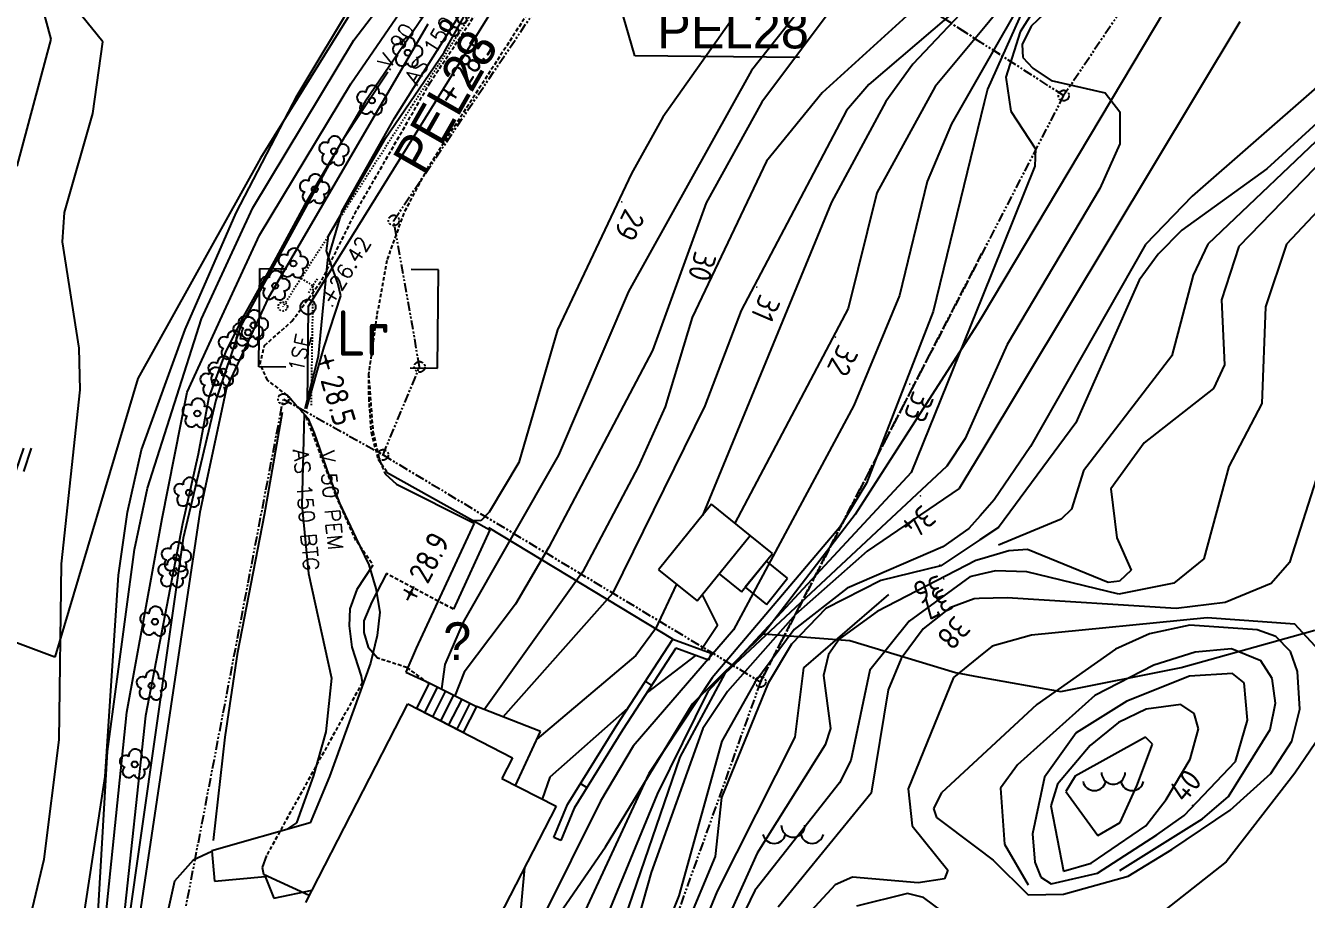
# Model space of a CAD drawing. Header units: metres. Extents: x 139929 to 142176, y 6401995 to 6404420.
# Drawn here: x 140587.5 to 140672.2, y 6402197.6 to 6402255.3 of the extents above; entities that cross this region are included whole.
import ezdxf
from ezdxf.enums import TextEntityAlignment as Align

# ---------------------------------------------------------------- set-up
doc = ezdxf.new("R2010")
doc.units = ezdxf.units.M
doc.header["$LTSCALE"] = 0.5
for name, pattern in [('DASHED', [0.75, 0.5, -0.25]), ('DGN Style 3', [2.464518, 1.76037, -0.704148]), ('HIDDEN2', [0.1875, 0.125, -0.0625]), ('PHANTOM', [2.5, 1.25, -0.25, 0.25, -0.25, 0.25, -0.25])]:
    doc.linetypes.add(name, pattern=pattern)
doc.layers.get('0').update_dxf_attribs({"color": 1})
for name, color, linetype, lineweight in [('FAS_HAKPARENTES', 250, 'Continuous', 18), ('LM_GRÄNSPUNKT_TEXT_NY', 94, 'Continuous', 25), ('PRI_VATTEN_DIKE', 170, 'Continuous', 18)]:
    doc.layers.add(name, color=color, linetype=linetype, lineweight=lineweight)
for name, color, linetype in [('M-BEF-BYGGNAD', 3, 'Continuous'), ('M-BEF-DIKE', 4, 'Dike5'), ('M-BEF-EL', 4, 'ELLEDNING'), ('M-BEF-EL-TEXT', 1, 'Continuous'), ('M-BEF-HÄCK', 7, 'Continuous'), ('M-BEF-MARKLINJE', 4, 'Continuous'), ('M-BEF-MUR', 4, 'Continuous'), ('M-BEF-NIVÅ', 4, 'Continuous'), ('M-BEF-NIVÅKURVA-PRIMÄR-0.5M', 12, 'Continuous'), ('M-BEF-NIVÅKURVA-PRIMÄR-1.0M', 12, 'Continuous'), ('M-BEF-TELE', 4, 'TELELEDNING'), ('M-BEF-TELE-TEXT', 1, 'Continuous'), ('M-BEF-TRAPPA', 4, 'Continuous'), ('M-BEF-TRÄD', 4, 'Continuous'), ('M-BEF-VA-S', 4, 'Continuous'), ('M-BEF-VA-TEXT', 1, 'Continuous'), ('M-BEF-VA-V', 4, 'HIDDEN2'), ('M-BEF-VÄGKANT', 1, 'DASHED'), ('M-BEF-VÄGKANTSTÖD', 1, 'Continuous'), ('M-GR-FASTIGHETSGRÄNS', 3, 'PHANTOM'), ('M-GR-RÄTTIGHETSGRÄNS', 3, 'DASHED')]:
    doc.layers.add(name, color=color, linetype=linetype)
doc.styles.add('ISO', font='iso.shx', dxfattribs={"height": 2.5})
doc.styles.add('ITALICC', font='italicc', dxfattribs={"oblique": 10})
doc.styles.add('ROMANS', font='romans')
doc.styles.get("Standard").update_dxf_attribs({"font": 'simplex8.shx'})
doc.styles.add('Style-font35', font='font35.shx')
doc.styles.add('Style-font38', font='font38.shx')
doc.linetypes.add('Dike5', pattern='A,1.5,["|",Standard,S=0.5,R=75,X=0,Y=0],1e-06,["|",Standard,S=0.5,R=105,X=0,Y=0],-0.75', length=2.250001)
doc.linetypes.add('ELLEDNING', pattern='A,3,-0.5,["E",Standard,S=0.5,R=0,X=0,Y=-0.25],-0.5', length=4)
doc.linetypes.add('TELELEDNING', pattern='A,3,-0.5,["T",Standard,S=0.5,R=0,X=0,Y=-0.25],-0.5', length=4)

# ---------------------------------------------------------------- blocks, each defined once
blk = doc.blocks.new('osynlig cirkel')
blk.add_circle((0, 0), 0.005)
blk = doc.blocks.new('OSYNLIG')
blk.add_blockref('osynlig cirkel', (0, 0))
blk = doc.blocks.new('PRI_M_BERG')
for centre, radius, start, end in [((0, 0.867), 0.784, 179.99999, 0.00001), ((-1.252, 0.43), 0.765, 192.29023, 347.70977), ((1.252, 0.43), 0.765, 192.29023, 347.70977)]:
    blk.add_arc(centre, radius, start, end)
blk = doc.blocks.new('PRI_M_LÖVTRÄD')
blk.add_circle((0, 0), 0.2)
for centre, radius, start, end in [((0.047722, 0.56156), 0.443002, 345.022908, 184.096476), ((-0.601762, 0.206006), 0.384732, 57.341651, 261.23001), ((0.585988, 0.07036), 0.392534, 269.444378, 106.321877), ((-0.395828, -0.476108), 0.401424, 131.233971, 330.911027), ((0.306072, -0.564084), 0.367104, 196.976003, 41.224955)]:
    blk.add_arc(centre, radius, start, end)
blk = doc.blocks.new('PRI_M_ÅKER')
for points in [[(0.259, 1.556, 0), (-0.259, 0, 0)], [(0.778, 1.556, 0), (0.259, 0, 0)]]:
    blk.add_polyline3d(points)
blk = doc.blocks.new('PRI_NIVÅ_HÖJDPUNKT_ISM')
at = {"color": 7}
for p, q in [((-0.25, 0), (0.25, 0)), ((0, 0.25), (0, -0.25))]:
    blk.add_line(p, q, dxfattribs=at)
blk = doc.blocks.new('BRUNN')
blk.add_circle((0, 0), 0.5)
blk = doc.blocks.new('VENTIL')
blk.add_line((0, -0.55), (0, 0.55))
blk = doc.blocks.new('LIGGARPUNKT')
blk.add_circle((0, 0), 0.35)
at = {"layer": 'LM_GRÄNSPUNKT_TEXT_NY', "style": 'ITALICC', "oblique": 10}
blk.add_attdef('PUNKTBETECKNING', (0.5, -0.35), '', height=0.7, dxfattribs=at)
blk = doc.blocks.new('PRI_V_POLLARE')
blk.add_circle((0, 0), 0.2)
blk = doc.blocks.new('SPWDEF')
at = {"color": 0, "linetype": 'Continuous'}
for p, q in [((-1, 0), (1, 0)), ((0, -1), (0, 1))]:
    blk.add_line(p, q, dxfattribs=at)
blk.add_circle((0, 0), 0.2)
blk = doc.blocks.new('PRI_NIVÅ_HÖJDPKT')
at = {"color": 0, "linetype": 'Continuous', "lineweight": -3}
blk.add_circle((183, 184), 0.0005, dxfattribs=at)

msp = doc.modelspace()

# ---------------------------------------------------------------- linework, layer by layer
at = {"layer": 'FAS_HAKPARENTES', "color": 1, "linetype": 'Continuous', "lineweight": -3}
for p, q in [((140602.92, 6402232.794), (140602.987, 6402239.293)), ((140602.987, 6402239.293), (140604.787, 6402239.275)), ((140614.801, 6402239.208), (140613.001, 6402239.226)), ((140614.734, 6402232.709), (140614.801, 6402239.208)), ((140604.72, 6402232.775), (140602.92, 6402232.794)), ((140612.934, 6402232.727), (140614.734, 6402232.709))]:
    msp.add_line(p, q, dxfattribs=at)
at = {"layer": 'FAS_HAKPARENTES', "lineweight": -3}
for p, q in [((140602.92, 6402232.794), (140602.987, 6402239.293)), ((140602.987, 6402239.293), (140604.787, 6402239.275)), ((140614.801, 6402239.208), (140613.001, 6402239.226)), ((140614.734, 6402232.709), (140614.801, 6402239.208)), ((140604.72, 6402232.775), (140602.92, 6402232.794)), ((140612.934, 6402232.727), (140614.734, 6402232.709))]:
    msp.add_line(p, q, dxfattribs=at)
at = {"layer": 'M-BEF-BYGGNAD'}
for p, q in [((140632.86, 6402223.711), (140629.356, 6402219.382)), ((140632.86, 6402223.711), (140629.356, 6402219.382)), ((140635.411, 6402221.647), (140632.86, 6402223.711)), ((140635.411, 6402221.647), (140632.86, 6402223.711)), ((140631.906, 6402217.318), (140635.411, 6402221.647)), ((140631.906, 6402217.318), (140635.411, 6402221.647)), ((140636.894, 6402220.446), (140635.411, 6402221.647)), ((140636.894, 6402220.446), (140635.411, 6402221.647)), ((140634.841, 6402217.912), (140636.894, 6402220.446)), ((140634.841, 6402217.912), (140636.894, 6402220.446)), ((140629.356, 6402219.382), (140631.906, 6402217.318)), ((140629.356, 6402219.382), (140631.906, 6402217.318)), ((140636.488, 6402219.946), (140635.092, 6402218.221)), ((140637.885, 6402218.815), (140636.488, 6402219.946)), ((140633.36, 6402219.113), (140634.841, 6402217.912)), ((140633.36, 6402219.113), (140634.841, 6402217.912)), ((140636.488, 6402217.09), (140637.885, 6402218.815)), ((140635.092, 6402218.221), (140636.488, 6402217.09)), ((140606.028, 6402197.395), (140612.774, 6402210.508)), ((140606.028, 6402197.395), (140612.774, 6402210.508)), ((140612.774, 6402210.508), (140619.702, 6402206.945)), ((140612.774, 6402210.508), (140619.702, 6402206.945)), ((140619.702, 6402206.945), (140619, 6402205.582)), ((140619.702, 6402206.945), (140619, 6402205.582)), ((140619, 6402205.582), (140622.579, 6402203.743)), ((140619, 6402205.582), (140622.579, 6402203.743)), ((140622.579, 6402203.743), (140616.535, 6402191.992)), ((140622.579, 6402203.743), (140616.535, 6402191.992))]:
    msp.add_line(p, q, dxfattribs=at)
at = {"layer": 'M-BEF-DIKE'}
for p, q in [((140617.12, 6402260.843), (140609.985, 6402250.359)), ((140609.019, 6402251.5), (140614.727, 6402259.878)), ((140602.963, 6402241.485), (140609.019, 6402251.5)), ((140609.985, 6402250.359), (140605.94, 6402243.475)), ((140605.94, 6402243.475), (140603.94, 6402239.765)), ((140600.493, 6402236.152), (140602.963, 6402241.485)), ((140603.94, 6402239.765), (140601.889, 6402236.104)), ((140598.178, 6402231.123), (140600.493, 6402236.152)), ((140601.889, 6402236.104), (140600.751, 6402233.82)), ((140600.751, 6402233.82), (140599.629, 6402230.785)), ((140596.529, 6402222.773), (140598.178, 6402231.123)), ((140599.629, 6402230.785), (140598.919, 6402227.024)), ((140598.919, 6402227.024), (140597.869, 6402222.411)), ((140594.192, 6402209.972), (140596.529, 6402222.773)), ((140597.869, 6402222.411), (140595.429, 6402209.714)), ((140592.383, 6402192.403), (140594.192, 6402209.972)), ((140595.429, 6402209.714), (140593.551, 6402192.252))]:
    msp.add_line(p, q, dxfattribs=at)
at = {"layer": 'M-BEF-EL', "flags": 128}
msp.add_lwpolyline([(140605.986, 6402230.044), (140606.865, 6402233.489), (140607.48, 6402239.872), (140608.425, 6402243.105), (140611.899, 6402249.223), (140618.555, 6402259.805), (140622.16, 6402265.127)], dxfattribs=at)
at = {"layer": 'M-BEF-HÄCK', "lineweight": -3}
for p, q in [((140603.29, 6402223.001), (140604.491, 6402229.795)), ((140611.365, 6402225.837), (140618.198, 6402222.018)), ((140601.542, 6402213.921), (140603.29, 6402223.001)), ((140618.198, 6402222.018), (140615.787, 6402216.779)), ((140600.697, 6402208.318), (140601.542, 6402213.921)), ((140599.936, 6402201.479), (140600.697, 6402208.318))]:
    msp.add_line(p, q, dxfattribs=at)
at = {"layer": 'M-BEF-MARKLINJE'}
for p, q in [((140616.787, 6402268.769, 27.979), (140603.045, 6402246.578, 28.201)), ((140589.196, 6402254.451, 28.411), (140588.497, 6402257.068, 28.417)), ((140662.845, 6402256.372, 33.38), (140650.754, 6402236.117, 32.905)), ((140586.949, 6402246.046, 28.707), (140589.196, 6402254.451, 28.411)), ((140603.045, 6402246.578, 28.201), (140594.921, 6402232.029, 28.081)), ((140650.408, 6402235.537, 32.891), (140642.354, 6402223.032, 33.38)), ((140650.754, 6402236.117, 32.905), (140650.408, 6402235.537, 32.891)), ((140594.921, 6402232.029, 28.081), (140589.444, 6402213.602, 28.093)), ((140642.354, 6402223.032, 33.38), (140636.289, 6402215.144, 33.164)), ((140589.444, 6402213.602, 28.093), (140579.803, 6402217.199, 28.377)), ((140631.602, 6402210.522, 32.772), (140636.289, 6402215.144, 33.164)), ((140636.289, 6402215.144, 33.164), (140641.998, 6402214.692, 37.439)), ((140663.923, 6402212.925, 38.468), (140672.753, 6402215.394, 38.121)), ((140641.998, 6402214.692, 37.439), (140649.002, 6402212.58, 38.468)), ((140649.002, 6402212.58, 38.468), (140650.509, 6402212.308, 38.543)), ((140655.957, 6402211.323, 38.815), (140663.923, 6402212.925, 38.468)), ((140676.333, 6402213.16, 38.246), (140671.435, 6402205.923, 38.28)), ((140650.509, 6402212.308, 38.543), (140655.957, 6402211.323, 38.815)), ((140625.84, 6402201.068, 32.976), (140631.602, 6402210.522, 32.772)), ((140671.435, 6402205.923, 38.28), (140666.895, 6402200.084, 38.218)), ((140620.422, 6402193.213, 32.123), (140625.84, 6402201.068, 32.976)), ((140666.895, 6402200.084, 38.218), (140662.113, 6402196.309, 37.837))]:
    msp.add_line(p, q, dxfattribs=at)
at = {"layer": 'M-BEF-MARKLINJE', "lineweight": -3}
for p, q in [((140616.787, 6402268.769), (140603.045, 6402246.578)), ((140589.196, 6402254.451), (140588.497, 6402257.068)), ((140662.845, 6402256.372), (140650.754, 6402236.117)), ((140586.949, 6402246.046), (140589.196, 6402254.451)), ((140603.045, 6402246.578), (140594.921, 6402232.029)), ((140650.408, 6402235.537), (140642.354, 6402223.032)), ((140650.754, 6402236.117), (140650.408, 6402235.537)), ((140594.921, 6402232.029), (140589.444, 6402213.602)), ((140642.354, 6402223.032), (140636.289, 6402215.144)), ((140589.444, 6402213.602), (140579.803, 6402217.199)), ((140631.602, 6402210.522), (140636.289, 6402215.144)), ((140636.289, 6402215.144), (140641.998, 6402214.692)), ((140663.923, 6402212.925), (140672.753, 6402215.394)), ((140641.998, 6402214.692), (140649.002, 6402212.58)), ((140649.002, 6402212.58), (140650.509, 6402212.308)), ((140655.957, 6402211.323), (140663.923, 6402212.925)), ((140676.333, 6402213.16), (140671.435, 6402205.923)), ((140650.509, 6402212.308), (140655.957, 6402211.323)), ((140625.84, 6402201.068), (140631.602, 6402210.522)), ((140671.435, 6402205.923), (140666.895, 6402200.084)), ((140620.422, 6402193.213), (140625.84, 6402201.068)), ((140666.895, 6402200.084), (140662.113, 6402196.309))]:
    msp.add_line(p, q, dxfattribs=at)
at = {"layer": 'M-BEF-MUR'}
for p, q in [((140630.302, 6402214.801), (140618.141, 6402222.145)), ((140626.546, 6402209.048), (140630.302, 6402214.801)), ((140630.503, 6402214.195), (140626.968, 6402208.779)), ((140630.302, 6402214.801), (140632.828, 6402213.873)), ((140632.655, 6402213.404), (140630.503, 6402214.195)), ((140632.828, 6402213.873), (140632.655, 6402213.404)), ((140628.48, 6402212.012), (140628.899, 6402211.739)), ((140621.548, 6402208.688), (140617.318, 6402210.335)), ((140619.908, 6402205.116), (140621.548, 6402208.688)), ((140623.332, 6402203.855), (140626.546, 6402209.048)), ((140626.968, 6402208.779), (140623.779, 6402203.627)), ((140624.198, 6402205.255), (140624.624, 6402204.992)), ((140622.441, 6402201.677), (140623.332, 6402203.855)), ((140623.779, 6402203.627), (140622.904, 6402201.487)), ((140622.904, 6402201.487), (140622.441, 6402201.677))]:
    msp.add_line(p, q, dxfattribs=at)
at = {"layer": 'M-BEF-MUR', "lineweight": -3}
for p, q in [((140630.302, 6402214.801), (140618.141, 6402222.145)), ((140626.546, 6402209.048), (140630.302, 6402214.801)), ((140630.503, 6402214.195), (140626.968, 6402208.779)), ((140630.302, 6402214.801), (140632.828, 6402213.873)), ((140632.655, 6402213.404), (140630.503, 6402214.195)), ((140632.828, 6402213.873), (140632.655, 6402213.404)), ((140628.48, 6402212.012), (140628.899, 6402211.739)), ((140621.548, 6402208.688), (140617.318, 6402210.335)), ((140619.908, 6402205.116), (140621.548, 6402208.688)), ((140623.332, 6402203.855), (140626.546, 6402209.048)), ((140626.968, 6402208.779), (140623.779, 6402203.627)), ((140624.198, 6402205.255), (140624.624, 6402204.992)), ((140622.441, 6402201.677), (140623.332, 6402203.855)), ((140623.779, 6402203.627), (140622.904, 6402201.487)), ((140622.904, 6402201.487), (140622.441, 6402201.677))]:
    msp.add_line(p, q, dxfattribs=at)
at = {"layer": 'M-BEF-NIVÅKURVA-PRIMÄR-0.5M', "linetype": 'Continuous', "lineweight": -3}
for p, q in [((140609.215, 6402254.373, 27.5), (140621.686, 6402270.825, 27.5)), ((140645.892, 6402265.501, 29.5), (140635.499, 6402252.368, 29.5)), ((140654.977, 6402259.797, 32.5), (140650.925, 6402252.715, 32.5)), ((140592.598, 6402254.269, 28.5), (140589.089, 6402258.644, 28.5)), ((140648.872, 6402258.823, 30.5), (140640.173, 6402250.912, 30.5)), ((140650.978, 6402257.893, 31.5), (140646.167, 6402252.804, 31.5)), ((140655.066, 6402257.784, 33.5), (140653.273, 6402254.929, 33.5)), ((140667.797, 6402255.59, 34.5), (140650.661, 6402227.112, 34.5)), ((140653.273, 6402254.929, 33.5), (140652.328, 6402251.93, 33.5)), ((140591.941, 6402249.529, 28.5), (140592.598, 6402254.269, 28.5)), ((140602.535, 6402243.292, 27.5), (140609.215, 6402254.373, 27.5)), ((140611.447, 6402252.265, 27.5), (140608.319, 6402247.56, 27.5)), ((140635.499, 6402252.368, 29.5), (140627.362, 6402237.771, 29.5)), ((140646.167, 6402252.804, 31.5), (140644.381, 6402250.335, 31.5)), ((140650.925, 6402252.715, 32.5), (140648.718, 6402248.859, 32.5)), ((140652.328, 6402251.93, 33.5), (140652.645, 6402249.684, 33.5)), ((140640.173, 6402250.912, 30.5), (140636.494, 6402246.393, 30.5)), ((140672.884, 6402251.266, 35.5), (140664.641, 6402244.067, 35.5)), ((140644.381, 6402250.335, 31.5), (140640.794, 6402243.669, 31.5)), ((140590.069, 6402243, 28.5), (140591.941, 6402249.529, 28.5)), ((140652.645, 6402249.684, 33.5), (140654.292, 6402247.2, 33.5)), ((140674.93, 6402249.694, 36.5), (140665.681, 6402240.909, 36.5)), ((140648.718, 6402248.859, 32.5), (140647.112, 6402245.044, 32.5)), ((140608.319, 6402247.56, 27.5), (140601.712, 6402235.463, 27.5)), ((140654.292, 6402247.2, 33.5), (140654.239, 6402246.063, 33.5)), ((140636.494, 6402246.393, 30.5), (140631.572, 6402236.053, 30.5)), ((140654.239, 6402246.063, 33.5), (140650.768, 6402237.467, 33.5)), ((140647.112, 6402245.044, 32.5), (140645.285, 6402237.509, 32.5)), ((140664.641, 6402244.067, 35.5), (140661.561, 6402240.87, 35.5)), ((140589.947, 6402241.06, 28.5), (140590.069, 6402243, 28.5)), ((140599.139, 6402235.957, 27.5), (140602.535, 6402243.292, 27.5)), ((140640.794, 6402243.669, 31.5), (140632.257, 6402222.966, 31.5)), ((140673.302, 6402243.476, 37.5), (140670.872, 6402240.905, 37.5)), ((140591.034, 6402234.014, 28.5), (140589.947, 6402241.06, 28.5)), ((140661.561, 6402240.87, 35.5), (140653.961, 6402227.52, 35.5)), ((140665.681, 6402240.909, 36.5), (140664.715, 6402238.849, 36.5)), ((140670.872, 6402240.905, 37.5), (140669.499, 6402236.748, 37.5)), ((140664.715, 6402238.849, 36.5), (140663.303, 6402233.515, 36.5)), ((140627.362, 6402237.771, 29.5), (140622.731, 6402226.958, 29.5)), ((140645.285, 6402237.509, 32.5), (140642.27, 6402230.242, 32.5)), ((140650.768, 6402237.467, 33.5), (140646.062, 6402225.814, 33.5)), ((140669.499, 6402236.748, 37.5), (140669.258, 6402230.359, 37.5)), ((140595.555, 6402224.765, 27.5), (140599.139, 6402235.957, 27.5)), ((140601.712, 6402235.463, 27.5), (140600.079, 6402230.591, 27.5)), ((140631.572, 6402236.053, 30.5), (140629.799, 6402230.15, 30.5)), ((140591.103, 6402231.263, 28.5), (140591.034, 6402234.014, 28.5)), ((140663.303, 6402233.515, 36.5), (140657.462, 6402225.908, 36.5)), ((140589.884, 6402219.768, 28.5), (140591.103, 6402231.263, 28.5)), ((140600.079, 6402230.591, 27.5), (140597.922, 6402221.465, 27.5)), ((140642.27, 6402230.242, 32.5), (140634.318, 6402215.415, 32.5)), ((140669.258, 6402230.359, 37.5), (140667.061, 6402226.197, 37.5)), ((140605.928, 6402229.665, 28.5), (140605.764, 6402223.644, 28.5)), ((140629.799, 6402230.15, 30.5), (140628.009, 6402226.192, 30.5)), ((140622.731, 6402226.958, 29.5), (140616.446, 6402215.911, 29.5)), ((140650.661, 6402227.112, 34.5), (140649.244, 6402224.756, 34.5)), ((140653.961, 6402227.52, 35.5), (140651.556, 6402223.996, 35.5)), ((140628.009, 6402226.192, 30.5), (140624.332, 6402219.217, 30.5)), ((140667.061, 6402226.197, 37.5), (140665.419, 6402220.097, 37.5)), ((140646.062, 6402225.814, 33.5), (140632.625, 6402211.335, 33.5)), ((140657.462, 6402225.908, 36.5), (140656.665, 6402223.378, 36.5)), ((140594.712, 6402220.712, 27.5), (140595.555, 6402224.765, 27.5)), ((140649.244, 6402224.756, 34.5), (140643.145, 6402220.611, 34.5)), ((140605.764, 6402223.644, 28.5), (140606.213, 6402219.131, 28.5)), ((140651.556, 6402223.996, 35.5), (140650.618, 6402222.947, 35.5)), ((140650.618, 6402222.947, 35.5), (140649.866, 6402222.105, 35.5)), ((140655.978, 6402222.716, 36.5), (140651.834, 6402221.01, 36.5)), ((140656.665, 6402223.378, 36.5), (140655.978, 6402222.716, 36.5)), ((140649.866, 6402222.105, 35.5), (140648.148, 6402220.883, 35.5)), ((140597.922, 6402221.465, 27.5), (140592.054, 6402180.219, 27.5)), ((140592.926, 6402207.356, 27.5), (140594.712, 6402220.712, 27.5)), ((140643.145, 6402220.611, 34.5), (140638.403, 6402216.421, 34.5)), ((140648.148, 6402220.883, 35.5), (140641.828, 6402218.16, 35.5)), ((140665.419, 6402220.097, 37.5), (140663.438, 6402218.491, 37.5)), ((140589.724, 6402208.128, 28.5), (140589.884, 6402219.768, 28.5)), ((140651.635, 6402219.307, 37.5), (140650.578, 6402219.059, 37.5)), ((140653.716, 6402219.245, 37.5), (140651.635, 6402219.307, 37.5)), ((140659.786, 6402217.762, 37.5), (140653.716, 6402219.245, 37.5)), ((140606.213, 6402219.131, 28.5), (140607.725, 6402212.215, 28.5)), ((140624.332, 6402219.217, 30.5), (140617.823, 6402210.128, 30.5)), ((140630.537, 6402218.426, 31.5), (140629.149, 6402215.465, 31.5)), ((140649.946, 6402218.91, 37.5), (140645.938, 6402215.976, 37.5)), ((140650.578, 6402219.059, 37.5), (140649.946, 6402218.91, 37.5)), ((140663.438, 6402218.491, 37.5), (140659.786, 6402217.762, 37.5)), ((140641.828, 6402218.16, 35.5), (140638.331, 6402215.424, 35.5)), ((140644.555, 6402217.738, 36.5), (140638.931, 6402212.892, 36.5)), ((140616.446, 6402215.911, 29.5), (140615.216, 6402213.119, 29.5)), ((140638.403, 6402216.421, 34.5), (140633.923, 6402211.329, 34.5)), ((140645.938, 6402215.976, 37.5), (140643.319, 6402212.747, 37.5)), ((140665.644, 6402216.201, 38.5), (140654.015, 6402215.045, 38.5)), ((140671.437, 6402215.79, 38.5), (140665.644, 6402216.201, 38.5)), ((140634.318, 6402215.415, 32.5), (140627.684, 6402207.708, 32.5)), ((140629.149, 6402215.465, 31.5), (140627.865, 6402213.713, 31.5)), ((140638.331, 6402215.424, 35.5), (140635.721, 6402211.935, 35.5)), ((140654.015, 6402215.045, 38.5), (140651.421, 6402214.329, 38.5)), ((140673.567, 6402213.479, 38.5), (140671.437, 6402215.79, 38.5)), ((140651.421, 6402214.329, 38.5), (140650.522, 6402213.604, 38.5)), ((140667.238, 6402214.148, 39.5), (140664.831, 6402213.938, 39.5)), ((140669.193, 6402213.355, 39.5), (140667.238, 6402214.148, 39.5)), ((140627.865, 6402213.713, 31.5), (140621.317, 6402208.186, 31.5)), ((140650.522, 6402213.604, 38.5), (140648.859, 6402212.263, 38.5)), ((140664.831, 6402213.938, 39.5), (140662.119, 6402213.081, 39.5)), ((140669.937, 6402212.2, 39.5), (140669.193, 6402213.355, 39.5)), ((140615.216, 6402213.119, 29.5), (140615.004, 6402211.501, 29.5)), ((140638.931, 6402212.892, 36.5), (140638.361, 6402208.314, 36.5)), ((140643.319, 6402212.747, 37.5), (140642.082, 6402206.772, 37.5)), ((140662.119, 6402213.081, 39.5), (140658.217, 6402211.071, 39.5)), ((140607.725, 6402212.215, 28.5), (140607.348, 6402208.657, 28.5)), ((140635.721, 6402211.935, 35.5), (140633.549, 6402208.052, 35.5)), ((140648.859, 6402212.263, 38.5), (140645.872, 6402204.889, 38.5)), ((140670.164, 6402210.565, 39.5), (140669.937, 6402212.2, 39.5)), ((140632.625, 6402211.335, 33.5), (140629.26, 6402204.536, 33.5)), ((140633.923, 6402211.329, 34.5), (140632.283, 6402208.885, 34.5)), ((140658.217, 6402211.071, 39.5), (140653.1, 6402206.485, 39.5)), ((140661.596, 6402210.174, 40.5), (140659.765, 6402209.288, 40.5)), ((140663.9, 6402210.479, 40.5), (140661.596, 6402210.174, 40.5)), ((140664.775, 6402209.878, 40.5), (140663.9, 6402210.479, 40.5)), ((140669.812, 6402208.816, 39.5), (140670.164, 6402210.565, 39.5)), ((140659.765, 6402209.288, 40.5), (140657.899, 6402207.77, 40.5)), ((140665.066, 6402208.858, 40.5), (140664.775, 6402209.878, 40.5)), ((140607.348, 6402208.657, 28.5), (140606.54, 6402205.787, 28.5)), ((140632.283, 6402208.885, 34.5), (140628.867, 6402199.372, 34.5)), ((140638.361, 6402208.314, 36.5), (140633.242, 6402198.141, 36.5)), ((140664.511, 6402206.855, 40.5), (140665.066, 6402208.858, 40.5)), ((140667.041, 6402204.394, 39.5), (140669.812, 6402208.816, 39.5)), ((140588.721, 6402200.246, 28.5), (140589.724, 6402208.128, 28.5)), ((140627.684, 6402207.708, 32.5), (140625.517, 6402204.085, 32.5)), ((140633.549, 6402208.052, 35.5), (140630.689, 6402197.83, 35.5)), ((140657.899, 6402207.77, 40.5), (140655.748, 6402205.201, 40.5)), ((140592.201, 6402195.077, 27.5), (140592.926, 6402207.356, 27.5)), ((140642.082, 6402206.772, 37.5), (140641.323, 6402205.301, 37.5)), ((140662.933, 6402204.191, 40.5), (140664.511, 6402206.855, 40.5)), ((140606.54, 6402205.787, 28.5), (140605.412, 6402202.65, 28.5)), ((140653.1, 6402206.485, 39.5), (140651.958, 6402204.935, 39.5)), ((140641.323, 6402205.301, 37.5), (140635.72, 6402198.177, 37.5)), ((140645.872, 6402204.889, 38.5), (140646.136, 6402202.453, 38.5)), ((140651.958, 6402204.935, 39.5), (140652.238, 6402201.232, 39.5)), ((140655.748, 6402205.201, 40.5), (140655.308, 6402203.785, 40.5)), ((140625.517, 6402204.085, 32.5), (140621.647, 6402196.289, 32.5)), ((140629.26, 6402204.536, 33.5), (140623.304, 6402190.076, 33.5)), ((140661.586, 6402202.458, 40.5), (140662.933, 6402204.191, 40.5)), ((140665.322, 6402202.907, 39.5), (140667.041, 6402204.394, 39.5)), ((140655.308, 6402203.785, 40.5), (140656.141, 6402199.453, 40.5)), ((140605.412, 6402202.65, 28.5), (140604.745, 6402202.207, 28.5)), ((140646.136, 6402202.453, 38.5), (140648.49, 6402199.525, 38.5)), ((140657.958, 6402199.989, 40.5), (140661.586, 6402202.458, 40.5)), ((140659.865, 6402199.506, 39.5), (140665.322, 6402202.907, 39.5)), ((140599.823, 6402200.759, 28.5), (140598.579, 6402200.184, 28.5)), ((140652.238, 6402201.232, 39.5), (140653.793, 6402198.558, 39.5)), ((140587.585, 6402195.443, 28.5), (140588.721, 6402200.246, 28.5)), ((140598.579, 6402200.184, 28.5), (140597.355, 6402198.792, 28.5)), ((140656.141, 6402199.453, 40.5), (140657.958, 6402199.989, 40.5)), ((140628.867, 6402199.372, 34.5), (140626.395, 6402190.601, 34.5)), ((140642.173, 6402199.051, 38.5), (140641.025, 6402198.548, 38.5)), ((140646.533, 6402198.676, 38.5), (140642.173, 6402199.051, 38.5)), ((140648.269, 6402198.959, 38.5), (140646.533, 6402198.676, 38.5)), ((140648.49, 6402199.525, 38.5), (140648.269, 6402198.959, 38.5)), ((140597.355, 6402198.792, 28.5), (140595.163, 6402189.012, 28.5)), ((140633.242, 6402198.141, 36.5), (140630.593, 6402191.846, 36.5)), ((140635.72, 6402198.177, 37.5), (140632.656, 6402191.801, 37.5)), ((140641.025, 6402198.548, 38.5), (140638.12, 6402195.42, 38.5)), ((140630.689, 6402197.83, 35.5), (140628.986, 6402193.56, 35.5))]:
    msp.add_line(p, q, dxfattribs=at)
at = {"layer": 'M-BEF-NIVÅKURVA-PRIMÄR-1.0M', "linetype": 'Continuous', "lineweight": -3}
for p, q in [((140643.567, 6402260.145, 30), (140636.179, 6402250.288, 30)), ((140605.469, 6402250.73, 28), (140610.003, 6402258.286, 28)), ((140657.296, 6402258.456, 34), (140654.001, 6402255.315, 34)), ((140654.02, 6402257.663, 33), (140651.114, 6402251.142, 33)), ((140649.616, 6402256.864, 31), (140643.259, 6402251.452, 31)), ((140651.997, 6402256.538, 32), (140650.951, 6402255.281, 32)), ((140614.102, 6402255.444, 28), (140603.547, 6402237.33, 28)), ((140634.111, 6402255.627, 29), (140629.633, 6402249.301, 29)), ((140650.951, 6402255.281, 32), (140647.647, 6402251.31, 32)), ((140654.001, 6402255.315, 34), (140653.396, 6402254.09, 34)), ((140653.396, 6402254.09, 34), (140653.444, 6402253.227, 34)), ((140653.444, 6402253.227, 34), (140654.114, 6402252.528, 34)), ((140654.114, 6402252.528, 34), (140655.323, 6402251.713, 34)), ((140643.259, 6402251.452, 31), (140641.778, 6402249.725, 31)), ((140655.323, 6402251.713, 34), (140658.893, 6402250.896, 34)), ((140601.433, 6402242.978, 28), (140605.469, 6402250.73, 28)), ((140647.647, 6402251.31, 32), (140643.79, 6402244.299, 32)), ((140651.114, 6402251.142, 33), (140650.899, 6402250.264, 33)), ((140658.893, 6402250.896, 34), (140659.868, 6402249.642, 34)), ((140675.215, 6402251.031, 36), (140669.57, 6402245.883, 36)), ((140636.179, 6402250.288, 30), (140632.51, 6402243.638, 30)), ((140641.778, 6402249.725, 31), (140634.816, 6402236.509, 31)), ((140650.899, 6402250.264, 33), (140647.511, 6402236.442, 33)), ((140629.633, 6402249.301, 29), (140627.566, 6402245.566, 29)), ((140659.868, 6402249.642, 34), (140659.863, 6402247.527, 34)), ((140676.146, 6402249.449, 37), (140667.739, 6402240.741, 37)), ((140659.863, 6402247.527, 34), (140658.548, 6402244.574, 34)), ((140627.566, 6402245.566, 29), (140622.673, 6402235.237, 29)), ((140669.57, 6402245.883, 36), (140663.969, 6402241.817, 36)), ((140643.79, 6402244.299, 32), (140641.897, 6402236.65, 32)), ((140658.548, 6402244.574, 34), (140652.415, 6402234.258, 34)), ((140598.05, 6402235.268, 28), (140601.433, 6402242.978, 28)), ((140632.51, 6402243.638, 30), (140628.966, 6402233.862, 30)), ((140663.969, 6402241.817, 36), (140662.391, 6402240.24, 36)), ((140667.739, 6402240.741, 37), (140666.573, 6402237.211, 37)), ((140662.391, 6402240.24, 36), (140661.13, 6402238.529, 36)), ((140661.13, 6402238.529, 36), (140656.952, 6402229.08, 36)), ((140603.547, 6402237.33, 28), (140600.79, 6402231.396, 28)), ((140666.573, 6402237.211, 37), (140666.783, 6402232.922, 37)), ((140634.816, 6402236.509, 31), (140632.42, 6402230.205, 31)), ((140641.897, 6402236.65, 32), (140634.411, 6402222.456, 32)), ((140647.511, 6402236.442, 33), (140643.1, 6402225.102, 33)), ((140595.164, 6402227.309, 28), (140598.05, 6402235.268, 28)), ((140622.673, 6402235.237, 29), (140620.126, 6402226.476, 29)), ((140628.966, 6402233.862, 30), (140622.11, 6402220.869, 30)), ((140652.415, 6402234.258, 34), (140650.695, 6402230.434, 34)), ((140666.783, 6402232.922, 37), (140666.065, 6402231.348, 37)), ((140600.79, 6402231.396, 28), (140599.026, 6402223.192, 28)), ((140666.065, 6402231.348, 37), (140661.461, 6402227.771, 37)), ((140650.695, 6402230.434, 34), (140649.627, 6402228.057, 34)), ((140632.42, 6402230.205, 31), (140626.308, 6402217.808, 31)), ((140656.952, 6402229.08, 36), (140651.837, 6402222.171, 36)), ((140649.627, 6402228.057, 34), (140648.421, 6402226.216, 34)), ((140661.461, 6402227.771, 37), (140659.255, 6402224.721, 37)), ((140594.244, 6402223.192, 28), (140595.164, 6402227.309, 28)), ((140620.126, 6402226.476, 29), (140618.148, 6402223.18, 29)), ((140648.421, 6402226.216, 34), (140633.748, 6402212.515, 34)), ((140673.197, 6402226.466, 38), (140671.09, 6402219.86, 38)), ((140643.1, 6402225.102, 33), (140641.347, 6402222.197, 33)), ((140659.255, 6402224.721, 37), (140659.666, 6402221.492, 37)), ((140599.026, 6402223.192, 28), (140588.666, 6402153.862, 28)), ((140593.635, 6402219.01, 28), (140594.244, 6402223.192, 28)), ((140617.599, 6402222.615, 29), (140616.8, 6402222.64, 29)), ((140618.148, 6402223.18, 29), (140617.599, 6402222.615, 29)), ((140641.347, 6402222.197, 33), (140632.892, 6402212.237, 33)), ((140651.837, 6402222.171, 36), (140650.602, 6402221.349, 36)), ((140650.602, 6402221.349, 36), (140648.034, 6402219.642, 36)), ((140659.666, 6402221.492, 37), (140660.619, 6402219.344, 37)), ((140622.11, 6402220.869, 30), (140619.902, 6402217.109, 30)), ((140652.525, 6402220.638, 37), (140650.588, 6402220.055, 37)), ((140653.745, 6402220.711, 37), (140652.525, 6402220.638, 37)), ((140659.091, 6402218.527, 37), (140653.745, 6402220.711, 37)), ((140650.345, 6402219.982, 37), (140643.806, 6402216.625, 37)), ((140648.034, 6402219.642, 36), (140644.05, 6402218.675, 36)), ((140650.588, 6402220.055, 37), (140650.345, 6402219.982, 37)), ((140660.619, 6402219.344, 37), (140659.846, 6402218.618, 37)), ((140671.09, 6402219.86, 38), (140669.878, 6402218.476, 38)), ((140592.755, 6402205.706, 28), (140593.635, 6402219.01, 28)), ((140644.05, 6402218.675, 36), (140640.425, 6402216.828, 36)), ((140659.846, 6402218.618, 37), (140659.091, 6402218.527, 37)), ((140669.878, 6402218.476, 38), (140666.836, 6402217.223, 38)), ((140626.308, 6402217.808, 31), (140619.05, 6402209.627, 31)), ((140632.237, 6402217.726, 32), (140633.26, 6402215.705, 32)), ((140652.408, 6402217.529, 38), (140650.562, 6402217.474, 38)), ((140663.584, 6402216.82, 38), (140652.408, 6402217.529, 38)), ((140619.902, 6402217.109, 30), (140616.501, 6402212.6, 30)), ((140640.425, 6402216.828, 36), (140638.144, 6402214.45, 36)), ((140648.624, 6402216.858, 38), (140646.864, 6402215.47, 38)), ((140650.225, 6402217.464, 38), (140648.624, 6402216.858, 38)), ((140650.562, 6402217.474, 38), (140650.225, 6402217.464, 38)), ((140666.836, 6402217.223, 38), (140663.584, 6402216.82, 38)), ((140643.806, 6402216.625, 37), (140641.318, 6402214.81, 37)), ((140633.26, 6402215.705, 32), (140632.207, 6402214.102, 32)), ((140646.864, 6402215.47, 38), (140645.409, 6402213.507, 38)), ((140661.829, 6402215.142, 39), (140659.568, 6402214.135, 39)), ((140664.482, 6402215.71, 39), (140661.829, 6402215.142, 39)), ((140668.938, 6402215.4, 39), (140664.482, 6402215.71, 39)), ((140670.182, 6402214.965, 39), (140668.938, 6402215.4, 39)), ((140638.144, 6402214.45, 36), (140636.604, 6402211.892, 36)), ((140641.318, 6402214.81, 37), (140640.59, 6402213.782, 37)), ((140671.146, 6402213.966, 39), (140670.182, 6402214.965, 39)), ((140631.797, 6402213.719, 32), (140628.596, 6402211.273, 32)), ((140640.59, 6402213.782, 37), (140640.275, 6402212.397, 37)), ((140645.409, 6402213.507, 38), (140644.549, 6402211.432, 38)), ((140659.568, 6402214.135, 39), (140654.364, 6402210.483, 39)), ((140671.603, 6402212.659, 39), (140671.146, 6402213.966, 39)), ((140616.501, 6402212.6, 30), (140615.892, 6402211.053, 30)), ((140633.748, 6402212.515, 34), (140630.758, 6402206.993, 34)), ((140667.321, 6402212.522, 40), (140664.475, 6402212.344, 40)), ((140668.082, 6402211.909, 40), (140667.321, 6402212.522, 40)), ((140671.773, 6402210.172, 39), (140671.603, 6402212.659, 39)), ((140632.892, 6402212.237, 33), (140628.724, 6402205.919, 33)), ((140636.604, 6402211.892, 36), (140633.519, 6402204.318, 36)), ((140640.275, 6402212.397, 37), (140640.72, 6402208.878, 37)), ((140664.475, 6402212.344, 40), (140660.319, 6402210.693, 40)), ((140668.308, 6402209.444, 40), (140668.082, 6402211.909, 40)), ((140644.549, 6402211.432, 38), (140643.413, 6402204.61, 38)), ((140627.3, 6402210.203, 32), (140622.159, 6402205.668, 32)), ((140654.364, 6402210.483, 39), (140650.453, 6402206.846, 39)), ((140660.319, 6402210.693, 40), (140656.981, 6402208.602, 40)), ((140671.229, 6402208.049, 39), (140671.773, 6402210.172, 39)), ((140667.511, 6402206.711, 40), (140668.308, 6402209.444, 40)), ((140640.72, 6402208.878, 37), (140640.377, 6402207.799, 37)), ((140656.981, 6402208.602, 40), (140654.889, 6402205.669, 40)), ((140661.553, 6402208.309, 41), (140656.904, 6402205.738, 41)), ((140662.017, 6402207.859, 41), (140661.553, 6402208.309, 41)), ((140640.377, 6402207.799, 37), (140635.867, 6402200.642, 37)), ((140660.982, 6402205.099, 41), (140662.017, 6402207.859, 41)), ((140669.835, 6402205.91, 39), (140671.229, 6402208.049, 39)), ((140630.758, 6402206.993, 34), (140624.998, 6402190.183, 34)), ((140650.453, 6402206.846, 39), (140648.076, 6402204.636, 39)), ((140664.116, 6402203.135, 40), (140667.511, 6402206.711, 40)), ((140590.988, 6402194.096, 28), (140592.755, 6402205.706, 28)), ((140628.724, 6402205.919, 33), (140620.378, 6402188.017, 33)), ((140622.159, 6402205.668, 32), (140621.664, 6402204.213, 32)), ((140654.889, 6402205.669, 40), (140654.084, 6402201.935, 40)), ((140656.904, 6402205.738, 41), (140656.29, 6402204.715, 41)), ((140667.147, 6402203.495, 39), (140669.835, 6402205.91, 39)), ((140659.885, 6402202.677, 41), (140660.982, 6402205.099, 41)), ((140633.519, 6402204.318, 36), (140633.097, 6402200.429, 36)), ((140643.413, 6402204.61, 38), (140637.256, 6402197.086, 38)), ((140648.076, 6402204.636, 39), (140647.539, 6402203.589, 39)), ((140656.29, 6402204.715, 41), (140658.406, 6402201.803, 41)), ((140647.539, 6402203.589, 39), (140647.732, 6402203.006, 39)), ((140662.308, 6402201.866, 40), (140664.116, 6402203.135, 40)), ((140663.3, 6402200.886, 39), (140667.147, 6402203.495, 39)), ((140647.732, 6402203.006, 39), (140650.393, 6402201.008, 39)), ((140658.406, 6402201.803, 41), (140659.885, 6402202.677, 41)), ((140654.084, 6402201.935, 40), (140654.236, 6402200.06, 40)), ((140658.379, 6402199.321, 40), (140662.308, 6402201.866, 40)), ((140635.867, 6402200.642, 37), (140632.487, 6402193.137, 37)), ((140650.393, 6402201.008, 39), (140651.491, 6402200.183, 39)), ((140660.414, 6402199.132, 39), (140663.3, 6402200.886, 39)), ((140633.097, 6402200.429, 36), (140630.564, 6402194.334, 36)), ((140651.491, 6402200.183, 39), (140653.802, 6402197.898, 39)), ((140654.236, 6402200.06, 40), (140654.636, 6402199.054, 40)), ((140620.501, 6402199.704, 32), (140619.941, 6402193.648, 32)), ((140654.636, 6402199.054, 40), (140655.324, 6402198.62, 40)), ((140655.324, 6402198.62, 40), (140658.379, 6402199.321, 40)), ((140656.138, 6402197.933, 39), (140660.414, 6402199.132, 39)), ((140645.821, 6402197.971, 39), (140642.449, 6402197.139, 39)), ((140646.887, 6402197.707, 39), (140645.821, 6402197.971, 39)), ((140648.151, 6402196.762, 39), (140646.887, 6402197.707, 39)), ((140653.802, 6402197.898, 39), (140656.138, 6402197.933, 39))]:
    msp.add_line(p, q, dxfattribs=at)
at = {"layer": 'M-BEF-TELE', "linetype": 'Continuous'}
for p, q in [((140615.172, 6402253.597), (140616.592, 6402256.127)), ((140611.303, 6402247.909), (140615.172, 6402253.597)), ((140607.523, 6402241.443), (140611.303, 6402247.909)), ((140607.405, 6402240.449), (140607.523, 6402241.443)), ((140607.65, 6402239.723), (140607.405, 6402240.449)), ((140608.143, 6402238.327), (140607.65, 6402239.723)), ((140608.34, 6402237.479), (140608.143, 6402238.327)), ((140607.244, 6402234.116), (140608.34, 6402237.479)), ((140606.068, 6402230.021), (140607.244, 6402234.116))]:
    msp.add_line(p, q, dxfattribs=at)
at = {"layer": 'M-BEF-TELE-TEXT', "linetype": 'Continuous'}
for p, q in [((140627.799, 6402253.349), (140624.515, 6402264.503)), ((140638.683, 6402253.237), (140627.799, 6402253.349))]:
    msp.add_line(p, q, dxfattribs=at)
at = {"layer": 'M-BEF-TRAPPA', "color": 1, "linetype": 'Continuous', "lineweight": -3}
for p, q in [((140614.195, 6402211.909), (140613.342, 6402210.217)), ((140614.731, 6402211.638), (140613.876, 6402209.942)), ((140614.195, 6402211.909), (140617.318, 6402210.335)), ((140615.267, 6402211.369), (140614.409, 6402209.668)), ((140615.803, 6402211.098), (140614.942, 6402209.393)), ((140616.338, 6402210.829), (140615.477, 6402209.119)), ((140616.438, 6402208.624), (140613.342, 6402210.217)), ((140616.875, 6402210.558), (140616.01, 6402208.844)), ((140617.318, 6402210.335), (140616.438, 6402208.624))]:
    msp.add_line(p, q, dxfattribs=at)
at = {"layer": 'M-BEF-TRAPPA', "lineweight": -3}
for p, q in [((140614.195, 6402211.909), (140613.342, 6402210.217)), ((140614.731, 6402211.638), (140613.876, 6402209.942)), ((140614.195, 6402211.909), (140617.318, 6402210.335)), ((140615.267, 6402211.369), (140614.409, 6402209.668)), ((140615.803, 6402211.098), (140614.942, 6402209.393)), ((140616.338, 6402210.829), (140615.477, 6402209.119)), ((140616.438, 6402208.624), (140613.342, 6402210.217)), ((140616.875, 6402210.558), (140616.01, 6402208.844)), ((140617.318, 6402210.335), (140616.438, 6402208.624))]:
    msp.add_line(p, q, dxfattribs=at)
at = {"layer": 'M-BEF-VA-S'}
for points in [[(140606.179, 6402236.747, 0), (140623.292, 6402264.32, 0), (140627.091, 6402270.442, 0)], [(140606.179, 6402236.747, 0), (140606.126, 6402230.341, 0)]]:
    msp.add_polyline3d(points, dxfattribs=at)
at = {"layer": 'M-BEF-VA-TEXT'}
for points in [[(140611.576, 6402252.419, 0), (140611.63, 6402252.503, 0)], [(140613.353, 6402251.379, 0), (140613.406, 6402251.464, 0)], [(140607.775, 6402236.78, 0), (140607.828, 6402236.864, 0)], [(140605.21, 6402227.296, 0), (140605.219, 6402227.196, 0)], [(140606.925, 6402227.207, 0), (140606.934, 6402227.107, 0)]]:
    msp.add_polyline3d(points, dxfattribs=at)
at = {"layer": 'M-BEF-VA-V'}
for points in [[(140626.85, 6402271.456, 0), (140622.79, 6402265.14, 0), (140613.12, 6402250.136, 0), (140605.715, 6402238.642, 0), (140604.511, 6402236.776, 0)], [(140605.715, 6402238.642, 0), (140606.499, 6402238.146, 0), (140606.375, 6402230.209, 0)]]:
    msp.add_polyline3d(points, dxfattribs=at)
at = {"layer": 'M-BEF-VÄGKANT'}
for p, q in [((140614.246, 6402251.58), (140619.923, 6402260.122)), ((140620.877, 6402256.425), (140614.08, 6402245.922)), ((140609.269, 6402242.913), (140614.246, 6402251.58)), ((140614.08, 6402245.922), (140612.508, 6402242.944)), ((140612.508, 6402242.944), (140611.386, 6402239.824)), ((140607.092, 6402238.517), (140609.269, 6402242.913)), ((140611.386, 6402239.824), (140610.722, 6402236.171)), ((140605.112, 6402235.799), (140607.092, 6402238.517)), ((140610.722, 6402236.171), (140610.178, 6402232.31)), ((140603.3, 6402234.206), (140605.112, 6402235.799)), ((140603.004, 6402232.985), (140603.3, 6402234.206)), ((140603.491, 6402231.917), (140603.004, 6402232.985)), ((140610.178, 6402232.31), (140610.468, 6402228.504)), ((140604.796, 6402230.921), (140603.491, 6402231.917)), ((140606.165, 6402229.403), (140604.796, 6402230.921)), ((140610.468, 6402228.504), (140610.915, 6402226.571)), ((140610.915, 6402226.571), (140611.277, 6402225.724))]:
    msp.add_line(p, q, dxfattribs=at)
at = {"layer": 'M-BEF-VÄGKANT', "lineweight": -3}
for p, q in [((140614.246, 6402251.58), (140619.923, 6402260.122)), ((140620.877, 6402256.425), (140614.08, 6402245.922)), ((140609.269, 6402242.913), (140614.246, 6402251.58)), ((140614.08, 6402245.922), (140612.508, 6402242.944)), ((140612.508, 6402242.944), (140611.386, 6402239.824)), ((140607.092, 6402238.517), (140609.269, 6402242.913)), ((140611.386, 6402239.824), (140610.722, 6402236.171)), ((140605.112, 6402235.799), (140607.092, 6402238.517)), ((140610.722, 6402236.171), (140610.178, 6402232.31)), ((140603.3, 6402234.206), (140605.112, 6402235.799)), ((140603.004, 6402232.985), (140603.3, 6402234.206)), ((140603.491, 6402231.917), (140603.004, 6402232.985)), ((140610.178, 6402232.31), (140610.188, 6402230.737)), ((140604.796, 6402230.921), (140603.491, 6402231.917)), ((140606.071, 6402229.496), (140604.796, 6402230.921)), ((140610.188, 6402230.737), (140610.345, 6402228.45)), ((140608.006, 6402224.319), (140606.071, 6402229.496)), ((140610.345, 6402228.45), (140610.813, 6402226.689)), ((140610.813, 6402226.689), (140611.405, 6402225.856)), ((140609.345, 6402221.318), (140608.006, 6402224.319)), ((140610.389, 6402219.807), (140609.345, 6402221.318)), ((140615.787, 6402216.779), (140611.359, 6402219.121)), ((140612.706, 6402212.915), (140610.79, 6402213.539)), ((140614.147, 6402211.893), (140612.706, 6402212.915)), ((140609.764, 6402211.923), (140603.427, 6402200.481))]:
    msp.add_line(p, q, dxfattribs=at)
at = {"layer": 'M-BEF-VÄGKANTSTÖD', "color": 1, "linetype": 'Continuous', "lineweight": -3}
for p, q in [((140606.165, 6402229.403), (140606.584, 6402228.411)), ((140606.584, 6402228.411), (140607.549, 6402225.604)), ((140607.549, 6402225.604), (140608.267, 6402223.79)), ((140611.277, 6402225.724), (140612.038, 6402225.043)), ((140612.038, 6402225.043), (140617.162, 6402222.457)), ((140608.267, 6402223.79), (140609.332, 6402221.484)), ((140617.162, 6402222.457), (140613.337, 6402214.19)), ((140609.332, 6402221.484), (140610.206, 6402219.711)), ((140610.206, 6402219.711), (140610.659, 6402218.148)), ((140610.659, 6402218.148), (140610.927, 6402216.577)), ((140610.927, 6402216.577), (140610.741, 6402215.028)), ((140610.741, 6402215.028), (140610.313, 6402213.198)), ((140613.337, 6402214.19), (140612.654, 6402212.617)), ((140610.313, 6402213.198), (140607.601, 6402205.723)), ((140612.654, 6402212.617), (140614.195, 6402211.909)), ((140607.601, 6402205.723), (140606.309, 6402202.653)), ((140606.309, 6402202.653), (140599.819, 6402200.803)), ((140599.819, 6402200.803), (140599.988, 6402198.787)), ((140599.988, 6402198.787), (140603.338, 6402199.111)), ((140603.338, 6402199.111), (140603.907, 6402197.681)), ((140603.907, 6402197.681), (140606.445, 6402198.205))]:
    msp.add_line(p, q, dxfattribs=at)
at = {"layer": 'M-BEF-VÄGKANTSTÖD', "lineweight": -3}
for p, q in [((140610.464, 6402219.684), (140609.409, 6402218.073)), ((140611.359, 6402219.121), (140610.393, 6402217.256)), ((140609.409, 6402218.073), (140608.949, 6402216.803)), ((140608.949, 6402216.803), (140608.89, 6402215.667)), ((140610.393, 6402217.256), (140609.869, 6402216.002)), ((140609.869, 6402216.002), (140609.873, 6402215.222)), ((140608.89, 6402215.667), (140609.065, 6402214.255)), ((140609.873, 6402215.222), (140610.152, 6402214.264)), ((140609.065, 6402214.255), (140609.702, 6402212.345)), ((140610.152, 6402214.264), (140610.785, 6402213.536)), ((140609.702, 6402212.345), (140609.764, 6402211.923)), ((140603.427, 6402200.481), (140603.136, 6402199.7)), ((140603.136, 6402199.7), (140603.235, 6402199.259)), ((140603.235, 6402199.259), (140606.247, 6402197.879))]:
    msp.add_line(p, q, dxfattribs=at)
at = {"layer": 'M-GR-FASTIGHETSGRÄNS'}
for p, q in [((140674.598, 6402278.129), (140656.144, 6402250.719)), ((140674.598, 6402278.129), (140656.144, 6402250.719)), ((140611.846, 6402242.465), (140629.102, 6402268.117)), ((140611.846, 6402242.465), (140629.102, 6402268.117)), ((140629.102, 6402268.117), (140650.938, 6402254.068)), ((140656.144, 6402250.719), (140629.102, 6402268.117)), ((140656.144, 6402250.719), (140650.938, 6402254.068)), ((140656.144, 6402250.719), (140636.094, 6402211.966)), ((140656.144, 6402250.719), (140650.798, 6402240.385)), ((140613.557, 6402232.787), (140611.846, 6402242.465)), ((140613.557, 6402232.787), (140611.846, 6402242.465)), ((140636.094, 6402211.966), (140650.798, 6402240.385)), ((140611.137, 6402226.972), (140613.557, 6402232.787)), ((140611.137, 6402226.972), (140613.557, 6402232.787)), ((140597.041, 6402191.517), (140604.545, 6402230.66)), ((140597.041, 6402191.517), (140604.545, 6402230.66)), ((140604.545, 6402230.66), (140611.137, 6402226.972)), ((140604.545, 6402230.66), (140611.137, 6402226.972)), ((140611.137, 6402226.972), (140636.094, 6402211.966)), ((140611.137, 6402226.972), (140636.094, 6402211.966)), ((140636.094, 6402211.966), (140623.183, 6402175.919)), ((140636.094, 6402211.966), (140623.183, 6402175.919))]:
    msp.add_line(p, q, dxfattribs=at)
at = {"layer": 'PRI_VATTEN_DIKE', "color": 1, "linetype": 'Continuous', "lineweight": -3}
for p, q in [((140617.12, 6402260.843), (140609.985, 6402250.359)), ((140609.019, 6402251.5), (140614.727, 6402259.878)), ((140602.963, 6402241.485), (140609.019, 6402251.5)), ((140609.985, 6402250.359), (140605.94, 6402243.475)), ((140605.94, 6402243.475), (140603.94, 6402239.765)), ((140600.493, 6402236.152), (140602.963, 6402241.485)), ((140603.94, 6402239.765), (140601.889, 6402236.104)), ((140598.178, 6402231.123), (140600.493, 6402236.152)), ((140601.889, 6402236.104), (140600.751, 6402233.82)), ((140600.751, 6402233.82), (140599.629, 6402230.785)), ((140596.529, 6402222.773), (140598.178, 6402231.123)), ((140599.629, 6402230.785), (140598.919, 6402227.024)), ((140598.919, 6402227.024), (140597.869, 6402222.411)), ((140594.192, 6402209.972), (140596.529, 6402222.773)), ((140597.869, 6402222.411), (140595.429, 6402209.714)), ((140592.383, 6402192.403), (140594.192, 6402209.972)), ((140595.429, 6402209.714), (140593.551, 6402192.252))]:
    msp.add_line(p, q, dxfattribs=at)

# ---------------------------------------------------------------- block references
at = {"layer": 'M-BEF-MARKLINJE', "lineweight": -3}
for p in [(140612.774, 6402253.554, 28.349), (140610.4, 6402250.394, 28.218), (140607.899, 6402247.037, 28.133), (140606.619, 6402244.529, 28.354), (140605.208, 6402239.621, 28.377), (140604.003, 6402238.143, 28.275), (140602.573, 6402235.531, 28.275), (140602.217, 6402235.067, 28.275), (140601.246, 6402234.183, 28.275), (140600.034, 6402231.751, 28.252), (140600.565, 6402232.482, 28.252), (140598.856, 6402229.705, 28.224), (140598.314, 6402224.469, 28.275), (140597.477, 6402220.2, 28.371), (140597.248, 6402219.156, 28.394), (140596.055, 6402215.944, 28.337), (140595.826, 6402211.714, 28.03), (140594.717, 6402206.514, 28.093)]:
    msp.add_blockref('PRI_M_LÖVTRÄD', p, dxfattribs=at)
at = {"layer": 'M-BEF-MARKLINJE'}
for name, p in [('PRI_M_ÅKER', (140587.096, 6402225.87, 28.883)), ('PRI_M_ÅKER', (140587.096, 6402225.87, 28.883)), ('PRI_M_BERG', (140659.427, 6402205.119, 40.731)), ('PRI_M_BERG', (140659.427, 6402205.119, 40.731)), ('PRI_M_BERG', (140638.256, 6402201.622, 38.013)), ('PRI_M_BERG', (140638.256, 6402201.622, 38.013))]:
    msp.add_blockref(name, p, dxfattribs=at)
at = {"layer": 'M-BEF-NIVÅ', "xscale": 0.5, "yscale": 0.5, "zscale": 0.5}
for p, rotation in [((140615.565, 6402250.842), 57.41099797419128), ((140607.416, 6402233.107), 286.9470013924549), ((140612.959, 6402217.823), 62.96400324111416)]:
    msp.add_blockref('SPWDEF', p, dxfattribs=dict(at, rotation=rotation))
at = {"layer": 'M-BEF-NIVÅ', "lineweight": -3}
for p, rotation in [((140615.565, 6402250.842), 57.41099797419114), ((140607.416, 6402233.107), 286.9470013924552), ((140612.959, 6402217.823), 62.96400324111399)]:
    msp.add_blockref('PRI_NIVÅ_HÖJDPUNKT_ISM', p, dxfattribs=dict(at, rotation=rotation))
at = {"layer": 'M-BEF-NIVÅKURVA-PRIMÄR-1.0M', "color": 1, "linetype": 'Continuous', "lineweight": -3, "xscale": 0.001, "yscale": 0.001, "zscale": 0.001}
for p in [(140626.748, 6402243.52, 29), (140631.33, 6402240.634, 30), (140635.667, 6402237.866, 31), (140640.864, 6402234.563, 32), (140645.782, 6402231.453, 33), (140646.487, 6402224.081, 34), (140647.768, 6402219.49, 36), (140648.041, 6402218.605, 37), (140648.619, 6402216.727, 38), (140664.475, 6402203.606, 40)]:
    msp.add_blockref('PRI_NIVÅ_HÖJDPKT', p, dxfattribs=at)
at = {"layer": 'M-BEF-TRÄD', "color": 1, "linetype": 'Continuous', "lineweight": -3}
for p in [(140612.774, 6402253.554), (140610.4, 6402250.394), (140607.899, 6402247.037), (140606.619, 6402244.529), (140605.208, 6402239.621), (140604.003, 6402238.143), (140602.573, 6402235.531), (140602.217, 6402235.067), (140601.246, 6402234.183), (140600.034, 6402231.751), (140600.565, 6402232.482), (140598.856, 6402229.705), (140598.314, 6402224.469), (140597.477, 6402220.2), (140597.248, 6402219.156), (140596.055, 6402215.944), (140595.826, 6402211.714), (140594.717, 6402206.514)]:
    msp.add_blockref('PRI_M_LÖVTRÄD', p, dxfattribs=at)
at = {"layer": 'M-BEF-VA-S'}
msp.add_blockref('BRUNN', (140606.179, 6402236.747), dxfattribs=at)
at = {"layer": 'M-BEF-VA-V', "rotation": 148.2472751802676}
msp.add_blockref('VENTIL', (140606.499, 6402238.146), dxfattribs=at)
at = {"layer": 'M-BEF-VA-V', "xscale": 0.6, "yscale": 0.6, "zscale": 0.6}
msp.add_blockref('BRUNN', (140604.511, 6402236.776), dxfattribs=at)
at = {"layer": 'M-GR-FASTIGHETSGRÄNS'}
for p in [(140656.144, 6402250.719), (140611.846, 6402242.465), (140613.557, 6402232.787), (140604.545, 6402230.66), (140611.137, 6402226.972), (140636.094, 6402211.966)]:
    msp.add_blockref('LIGGARPUNKT', p, dxfattribs=at)
at = {"layer": 'M-GR-RÄTTIGHETSGRÄNS', "lineweight": -3}
msp.add_blockref('OSYNLIG', (140609.844, 6402233.523), dxfattribs=at)
at = {"layer": 'M-GR-RÄTTIGHETSGRÄNS', "color": 1, "linetype": 'Continuous', "lineweight": -3, "xscale": 0.01, "yscale": 0.01, "zscale": 0.01}
msp.add_blockref('PRI_V_POLLARE', (140609.844, 6402233.523), dxfattribs=at)

# ---------------------------------------------------------------- texts
at = {"layer": 'M-BEF-EL-TEXT', "linetype": 'Continuous'}
msp.add_text('1SE', height=1, rotation=77.22127, dxfattribs=at).set_placement((140606.129, 6402232.293), align=Align.BOTTOM_LEFT)
at = {"layer": 'M-BEF-NIVÅ', "style": 'ISO'}
for s, rotation, p in [('28.5', 57.411, (140616.112, 6402251.679)), ('28.5', 56.81966, (140616.112, 6402251.679)), ('28.5', 286.35872, (140607.698, 6402232.148)), ('28.5', 286.94701, (140607.698, 6402232.148)), ('28.9', 62.964, (140613.423, 6402218.709)), ('28.9', 62.37285, (140613.423, 6402218.709))]:
    msp.add_text(s, height=1.5, rotation=rotation, dxfattribs=at).set_placement(p, align=Align.MIDDLE_LEFT)
at = {"layer": 'M-BEF-NIVÅKURVA-PRIMÄR-1.0M', "style": 'ISO'}
for s, rotation, p in [('28', 237.10499, (140615.295, 6402257.008)), ('29', 244.71902, (140626.748, 6402243.52)), ('30', 254.637, (140631.33, 6402240.634)), ('31', 246.72599, (140635.667, 6402237.866)), ('32', 243.97201, (140640.864, 6402234.563)), ('33', 248.67001, (140645.782, 6402231.453)), ('34', 222.77701, (140646.487, 6402224.081)), ('36', 197.28, (140647.768, 6402219.49)), ('37', 207.189, (140648.041, 6402218.605)), ('38', 228.276, (140648.619, 6402216.727)), ('40', 49.563, (140664.475, 6402203.606))]:
    msp.add_text(s, height=1.5, rotation=rotation, dxfattribs=at).set_placement(p, align=Align.BOTTOM_LEFT)
at = {"layer": 'M-BEF-TELE-TEXT', "linetype": 'Continuous', "style": 'Style-font38'}
msp.add_text('PEL28', height=2.5, dxfattribs=at).set_placement((140629.262, 6402253.838))
msp.add_text('PEL28', height=2.5, rotation=60.27599, dxfattribs=at).set_placement((140611.686, 6402246.582), align=Align.TOP_LEFT)
at = {"layer": 'M-BEF-TELE-TEXT', "linetype": 'DGN Style 3', "style": 'Style-font35'}
msp.add_text('?', height=2.5, dxfattribs=at).set_placement((140615.111, 6402213.404))
at = {"layer": 'M-BEF-VA-TEXT', "style": 'ROMANS'}
for s, rotation, p in [('V 90 PEM ', 57.22209, (140611.576, 6402252.419)), ('AS 150 BTG ', 57.98216, (140613.353, 6402251.379)), ('+26.42', 58.14409, (140607.775, 6402236.78)), ('AS 150 BTG ', 274.99366, (140605.21, 6402227.296)), ('V 50 PEM ', 275.12415, (140606.925, 6402227.207))]:
    msp.add_text(s, height=1, rotation=rotation, dxfattribs=at).set_placement(p)
at = {"layer": 'M-GR-RÄTTIGHETSGRÄNS', "lineweight": -3, "style": 'ISO'}
msp.add_text('Lr', height=3, dxfattribs=at).set_placement((140609.844, 6402233.523), align=Align.CENTER)

doc.saveas('drawing.dxf')
